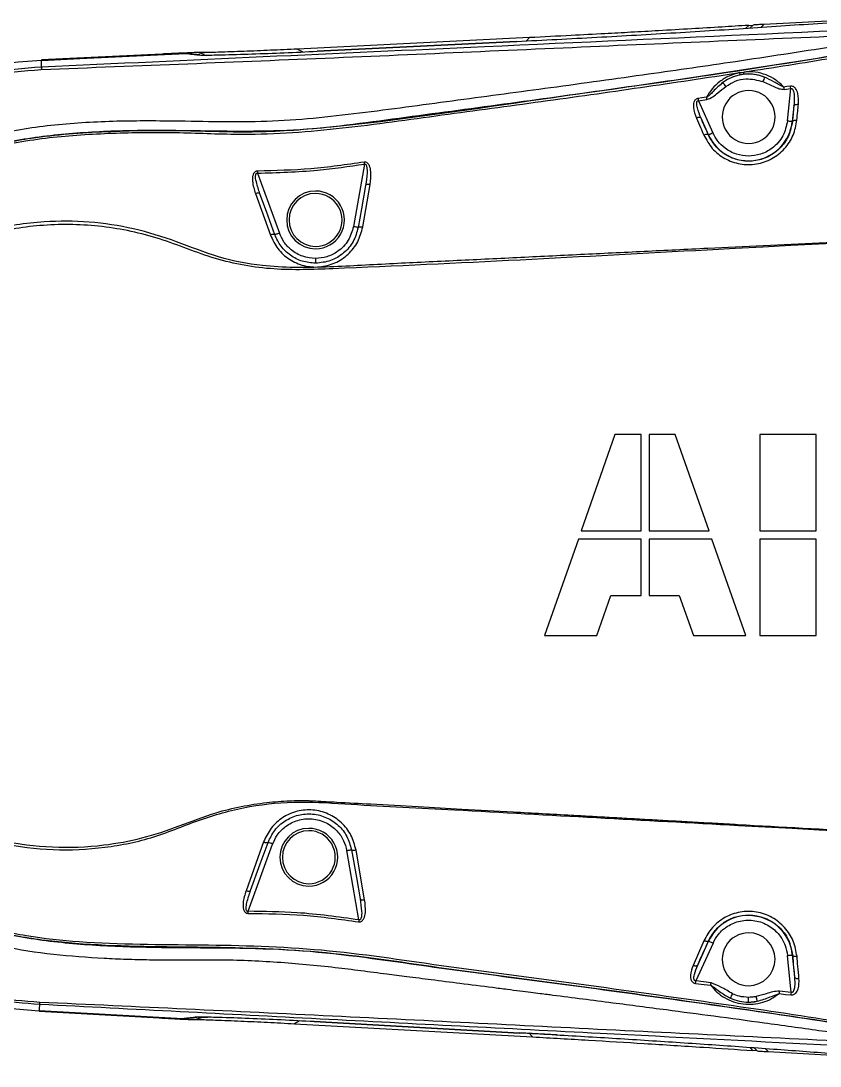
# Model space of a CAD drawing. Header units: millimetres. Extents: x 126 to 938, y 244 to 707.
# Drawn here: x 823.1 to 827.25, y 334.44 to 339.86 of the extents above; entities that cross this region are included whole.
import ezdxf

# ---------------------------------------------------------------- set-up
doc = ezdxf.new("R2010")
doc.units = ezdxf.units.MM

msp = doc.modelspace()

# ---------------------------------------------------------------- linework, layer by layer
at = {"color": 7, "linetype": 'Continuous', "lineweight": 25}
for p, q in [((826.8812, 339.8408), (826.8672, 339.8257)), ((826.8812, 339.8408), (826.9038, 339.8424)), ((826.9038, 339.8424), (826.8896, 339.8271)), ((826.9599, 339.8458), (826.946, 339.8309)), ((827.3255, 339.8638), (826.9599, 339.8458)), ((825.7431, 339.777), (824.5369, 339.7175)), ((824.6394, 339.7063), (825.6758, 339.7574)), ((825.6758, 339.7574), (824.6394, 339.7063)), ((825.6758, 339.7574), (825.6758, 339.7574)), ((825.7273, 339.7601), (825.7431, 339.777)), ((823.8342, 339.6917), (823.2076, 339.6608)), ((823.4058, 339.6678), (823.9571, 339.695)), ((823.843, 339.6893), (823.8342, 339.6917)), ((824.0544, 339.6889), (824.0182, 339.6991)), ((824.5369, 339.7175), (824.5645, 339.7029)), ((824.6394, 339.7063), (824.6394, 339.7063)), ((824.6394, 339.7063), (824.6394, 339.7063)), ((823.2076, 339.6238), (823.2076, 339.658)), ((823.2091, 339.6581), (823.4058, 339.6678)), ((826.8342, 339.595), (826.8552, 339.5982)), ((826.8808, 339.5883), (826.8562, 339.5869)), ((827.0659, 339.5084), (827.0999, 339.5129)), ((827.0828, 339.3446), (827.0999, 339.5129)), ((826.6203, 339.4493), (826.6645, 339.4551)), ((826.6203, 339.4493), (826.6955, 339.2819)), ((827.1158, 339.4227), (827.1076, 339.342)), ((826.6727, 339.2717), (826.6335, 339.3591)), ((827.1076, 339.342), (827.1082, 339.342)), ((826.6721, 339.2714), (826.6727, 339.2717)), ((824.3295, 339.073), (824.4428, 338.7617)), ((824.8849, 339.1198), (824.8277, 338.7954)), ((824.3187, 338.9666), (824.396, 338.7517)), ((824.8761, 338.7937), (824.9143, 339.0142)), ((824.6308, 338.6301), (824.6308, 338.6051)), ((826.1864, 337.7161), (826.0108, 337.2145)), ((826.3222, 337.7161), (826.1864, 337.7161)), ((826.3222, 337.2145), (826.3222, 337.7161)), ((826.4999, 337.7161), (826.364, 337.7161)), ((826.364, 337.7161), (826.364, 337.2145)), ((826.6754, 337.2145), (826.4999, 337.7161)), ((826.9388, 337.7161), (826.9388, 337.2145)), ((827.2314, 337.7161), (826.9388, 337.7161)), ((827.2314, 337.2145), (827.2314, 337.7161)), ((825.9962, 337.1727), (825.8206, 336.6711)), ((826.3222, 337.1727), (825.9962, 337.1727)), ((826.0108, 337.2145), (826.3222, 337.2145)), ((826.3222, 336.8801), (826.3222, 337.1727)), ((826.364, 337.2145), (826.6754, 337.2145)), ((826.364, 337.1727), (826.364, 336.8801)), ((826.6901, 337.1727), (826.364, 337.1727)), ((826.8656, 336.6711), (826.6901, 337.1727)), ((826.9388, 337.2145), (827.2314, 337.2145)), ((826.9388, 337.1727), (826.9388, 336.6711)), ((827.2314, 337.1727), (826.9388, 337.1727)), ((827.2314, 336.6711), (827.2314, 337.1727)), ((826.0923, 336.6711), (826.1655, 336.8801)), ((826.1655, 336.8801), (826.3222, 336.8801)), ((826.364, 336.8801), (826.5208, 336.8801)), ((826.5208, 336.8801), (826.5939, 336.6711)), ((825.8206, 336.6711), (826.0923, 336.6711)), ((826.5939, 336.6711), (826.8656, 336.6711)), ((826.9388, 336.6711), (827.2314, 336.6711)), ((824.361, 335.5997), (824.27, 335.346)), ((824.2807, 335.2392), (824.4078, 335.5885)), ((824.8562, 335.1947), (824.7927, 335.5548)), ((824.8857, 335.2992), (824.8411, 335.5576)), ((826.8808, 335.2182), (826.8808, 335.2202)), ((826.6482, 335.086), (826.592, 334.958)), ((826.6959, 335.074), (826.6068, 334.8777)), ((826.6162, 334.9589), (826.6731, 335.0843)), ((826.6731, 335.0843), (826.6722, 335.0848)), ((827.1017, 334.8176), (827.0828, 335.0099)), ((827.1086, 335.0124), (827.1077, 335.0123)), ((827.1077, 335.0123), (827.1189, 334.8983)), ((826.6857, 334.8681), (826.6068, 334.8777)), ((826.8808, 334.7673), (826.8808, 334.7923)), ((827.1017, 334.8176), (827.0407, 334.825)), ((826.8808, 334.7672), (826.9244, 334.7716)), ((826.8808, 334.7673), (826.8808, 334.7672)), ((823.1952, 334.7201), (823.8189, 334.6855)), ((823.9418, 334.6815), (823.1955, 334.7229)), ((824.0029, 334.677), (824.0387, 334.6868)), ((824.5476, 334.6699), (824.5215, 334.6554)), ((824.5215, 334.6554), (825.7584, 334.5868)), ((825.6904, 334.6069), (824.6241, 334.666)), ((824.6241, 334.666), (825.6904, 334.6069)), ((824.6241, 334.666), (824.6241, 334.666)), ((825.6904, 334.6069), (825.6904, 334.6069)), ((825.6904, 334.6069), (825.6904, 334.6069)), ((825.6905, 334.6101), (825.8861, 334.5987)), ((825.7584, 334.5868), (825.7393, 334.6072)), ((826.8893, 334.5308), (826.9033, 334.5157)), ((826.9261, 334.514), (826.9033, 334.5157)), ((826.9119, 334.5292), (826.9261, 334.514)), ((826.9685, 334.5252), (826.9825, 334.5102)), ((826.9825, 334.5102), (827.6328, 334.4741))]:
    msp.add_line(p, q, dxfattribs=at)
at = {"color": 7, "linetype": 'Continuous', "lineweight": 25, "flags": 128}
for points in [[(825.6758, 339.7574), (825.6758, 339.7574), (825.6758, 339.7574), (825.6758, 339.7574), (825.6758, 339.7574), (825.6758, 339.7574), (825.6758, 339.7574)], [(827.0983, 339.5248), (827.0793, 339.5223), (827.0643, 339.5203)], [(826.6629, 339.4669), (826.6382, 339.4637), (826.6188, 339.4611)], [(827.1158, 339.4227), (827.1165, 339.4245), (827.118, 339.4261), (827.1202, 339.4276), (827.1231, 339.4288), (827.1266, 339.4297), (827.1305, 339.4304), (827.1348, 339.4306), (827.1393, 339.4306)], [(826.6335, 339.3591), (826.6323, 339.3605), (826.6304, 339.3616), (826.6279, 339.3623), (826.6249, 339.3625), (826.6214, 339.3623), (826.6175, 339.3617), (826.6134, 339.3606), (826.6093, 339.3592)], [(827.0828, 339.3446), (827.0876, 339.3441), (827.0922, 339.3436), (827.0965, 339.3432), (827.1002, 339.3428), (827.1033, 339.3425), (827.1056, 339.3422), (827.1071, 339.3421), (827.1076, 339.342)], [(827.1082, 339.342), (827.1089, 339.3436), (827.1104, 339.3451), (827.1126, 339.3464), (827.1155, 339.3474), (827.119, 339.3482), (827.123, 339.3487), (827.1273, 339.3489), (827.1318, 339.3488)], [(826.6721, 339.2714), (826.671, 339.2727), (826.6692, 339.2736), (826.6667, 339.274), (826.6637, 339.2741), (826.6602, 339.2738), (826.6564, 339.273), (826.6523, 339.2718), (826.6481, 339.2703)], [(826.6955, 339.2819), (826.6911, 339.2799), (826.6869, 339.278), (826.683, 339.2763), (826.6796, 339.2747), (826.6767, 339.2734), (826.6746, 339.2725), (826.6733, 339.2719), (826.6727, 339.2717)], [(824.3419, 338.9659), (824.341, 338.9672), (824.3394, 338.9682), (824.3371, 338.9689), (824.3342, 338.9691), (824.3308, 338.969), (824.327, 338.9686), (824.3229, 338.9678), (824.3187, 338.9666)], [(824.4193, 338.7532), (824.3757, 338.8731), (824.3419, 338.9659)], [(824.8909, 339.0094), (824.8694, 338.888), (824.8523, 338.791)], [(824.9143, 339.0142), (824.9099, 339.0146), (824.9056, 339.0148), (824.9016, 339.0146), (824.8982, 339.0141), (824.8953, 339.0133), (824.893, 339.0122), (824.8915, 339.0109), (824.8909, 339.0094)], [(824.4193, 338.7532), (824.4185, 338.7541), (824.417, 338.7548), (824.4147, 338.7551), (824.4118, 338.7551), (824.4083, 338.7547), (824.4044, 338.754), (824.4003, 338.753), (824.396, 338.7517)], [(824.4428, 338.7617), (824.4382, 338.76), (824.4338, 338.7584), (824.4298, 338.757), (824.4262, 338.7557), (824.4233, 338.7546), (824.4211, 338.7538), (824.4198, 338.7533), (824.4193, 338.7532)], [(824.8523, 338.791), (824.8519, 338.7911), (824.8505, 338.7914), (824.8482, 338.7918), (824.8451, 338.7923), (824.8414, 338.793), (824.8371, 338.7937), (824.8325, 338.7945), (824.8277, 338.7954)], [(824.8523, 338.791), (824.853, 338.7922), (824.8545, 338.7932), (824.8567, 338.7939), (824.8596, 338.7944), (824.8632, 338.7946), (824.8672, 338.7946), (824.8716, 338.7942), (824.8761, 338.7937)], [(824.2931, 335.3465), (824.3437, 335.4853), (824.3843, 335.5971)], [(824.7927, 335.5548), (824.7975, 335.5557), (824.8021, 335.5565), (824.8064, 335.5573), (824.8101, 335.5579), (824.8132, 335.5584), (824.8155, 335.5588), (824.8169, 335.5591), (824.8173, 335.5592)], [(824.8173, 335.5592), (824.8428, 335.415), (824.8624, 335.3038)], [(824.27, 335.346), (824.2742, 335.3449), (824.2783, 335.344), (824.2821, 335.3435), (824.2855, 335.3434), (824.2883, 335.3437), (824.2906, 335.3443), (824.2922, 335.3452), (824.2931, 335.3465)], [(824.8624, 335.3038), (824.8631, 335.3023), (824.8645, 335.3011), (824.8667, 335.3), (824.8696, 335.2993), (824.8731, 335.2988), (824.877, 335.2986), (824.8813, 335.2988), (824.8857, 335.2992)], [(824.8562, 335.1947), (824.856, 335.1933), (824.8559, 335.192), (824.8557, 335.1906), (824.8555, 335.1893), (824.8553, 335.1879), (824.8551, 335.1866), (824.855, 335.1854), (824.8548, 335.1841)], [(826.6722, 335.0848), (826.6711, 335.0835), (826.6693, 335.0827), (826.6668, 335.0822), (826.6638, 335.0822), (826.6603, 335.0825), (826.6565, 335.0833), (826.6524, 335.0845), (826.6482, 335.086)], [(826.6959, 335.074), (826.6915, 335.076), (826.6872, 335.0779), (826.6833, 335.0797), (826.6799, 335.0813), (826.6771, 335.0825), (826.6749, 335.0835), (826.6736, 335.0841), (826.6731, 335.0843)], [(827.0828, 335.0099), (827.0876, 335.0104), (827.0923, 335.0108), (827.0965, 335.0112), (827.1003, 335.0116), (827.1034, 335.0119), (827.1057, 335.0121), (827.1072, 335.0123), (827.1077, 335.0123)], [(827.1086, 335.0124), (827.1093, 335.0108), (827.1108, 335.0093), (827.113, 335.0079), (827.1159, 335.0068), (827.1194, 335.006), (827.1234, 335.0055), (827.1278, 335.0053), (827.1323, 335.0054)], [(826.6162, 334.9589), (826.6149, 334.9573), (826.613, 334.9561), (826.6105, 334.9553), (826.6075, 334.955), (826.604, 334.9551), (826.6002, 334.9557), (826.5961, 334.9566), (826.592, 334.958)], [(827.1189, 334.8983), (827.1196, 334.8963), (827.121, 334.8945), (827.1233, 334.8929), (827.1262, 334.8915), (827.1297, 334.8905), (827.1336, 334.8897), (827.1379, 334.8894), (827.1424, 334.8894)], [(826.6052, 334.865), (826.6494, 334.8596), (826.6842, 334.8553)], [(826.9195, 334.7961), (826.9205, 334.7914), (826.9214, 334.7869), (826.9222, 334.7826), (826.923, 334.7789), (826.9236, 334.7759), (826.924, 334.7736), (826.9243, 334.7722), (826.9244, 334.7716)], [(827.0391, 334.8121), (827.0733, 334.8079), (827.1001, 334.8046)], [(824.0204, 334.6893), (824.055, 334.69), (824.0636, 334.6899), (824.0686, 334.6898), (824.0692, 334.6898), (824.0695, 334.6898), (824.0696, 334.6898), (824.0696, 334.6898), (824.0696, 334.6898), (824.0696, 334.6898), (824.0696, 334.6898), (824.0696, 334.6898), (824.0695, 334.6898), (824.0695, 334.6898), (824.0695, 334.6898), (824.0695, 334.6898), (824.0694, 334.6897), (824.0692, 334.6897), (824.0675, 334.6897), (824.0644, 334.6897), (824.0379, 334.6896), (824.0193, 334.6893), (824.013, 334.6887)], [(824.6241, 334.666), (824.6241, 334.666), (824.6241, 334.666), (824.6241, 334.666), (824.6241, 334.666), (824.6241, 334.666), (824.6241, 334.666), (824.6241, 334.666)]]:
    msp.add_lwpolyline(points, dxfattribs=at)
at = {"color": 7, "linetype": 'Continuous', "lineweight": 25}
for centre, radius, start, end in [((824.0234, 339.6402), 0.0472, 82.9653, 93.4475), ((823.3308, 337.1901), 2.471, 92.8562, 266.8609), ((826.8808, 339.3651), 0.2228, 68.0168, 126.8119), ((826.8841, 339.6032), 0.0505, 189.3818, 202.3571), ((826.677, 339.5767), 0.1796, 3.2577, 6.8762), ((835.6746, 336.0416), 9.3986, 157.93846, 158.09085), ((808.1579, 325.6143), 23.229, 36.78306, 36.84471), ((816.546, 338.1122), 10.6122, 7.56037, 7.62516), ((816.5941, 338.1196), 10.5978, 7.55467, 7.61959), ((831.5954, 340.1122), 5.0191, 187.4537, 187.5894), ((800.1722, 335.9529), 26.7228, 7.53067, 7.55617), ((826.881, 339.3651), 0.1375, 89.9994, 270.0006), ((826.881, 339.3651), 0.1375, 269.9994, 90.0006), ((826.8808, 339.3651), 0.228, 204.1911, 354.1922), ((826.9347, 339.3918), 2.0677, 187.2695, 187.5588), ((824.3914, 339.078), 0.062, 174.8895, 184.6579), ((824.6308, 338.8301), 0.15, 90.0013, 269.9987), ((824.6308, 338.8301), 0.1375, 90.0016, 269.9984), ((824.6308, 338.8301), 0.15, 269.9989, 90.0011), ((824.6308, 338.8301), 0.1375, 269.9991, 90.0009), ((824.5958, 335.5201), 0.15, 90.001, 269.999), ((824.5958, 335.5201), 0.1375, 90.0019, 269.9981), ((824.5958, 335.5201), 0.15, 269.9987, 90.0013), ((824.5958, 335.5201), 0.1375, 269.9994, 90.0006), ((824.3758, 335.6258), 0.0299, 240.3239, 286.5544), ((803.4887, 278.1539), 61.1257, 69.987086, 70.010518), ((824.831, 335.5856), 0.0297, 242.6702, 289.9463), ((821.9112, 335.1996), 2.3698, 0.6962, 0.9561), ((826.8808, 334.9901), 0.228, 89.9993, 155.592), ((826.8808, 334.9901), 0.228, 5.592, 90.0002), ((826.8808, 334.9901), 0.1375, 89.9991, 270.0009), ((826.8808, 334.9901), 0.1375, 270.0016, 89.9984), ((755.782, 343.4971), 71.3473, 353.050872, 353.061205), ((801.722, 337.896), 25.1466, 353.05496, 353.08434), ((808.4841, 343.3113), 20.19, 335.02956, 335.10049), ((826.8808, 334.9901), 0.2228, 245.0633, 270.0017), ((847.3995, 332.3453), 20.5093, 173.0556, 173.09191), ((848.3807, 332.2293), 21.4359, 173.06506, 173.09985), ((675.8382, 350.2237), 148.1703, 353.994999, 354.008298), ((826.8808, 334.99), 0.2227, 269.9953, 281.3067), ((824.0084, 334.7356), 0.0469, 266.1813, 276.7126)]:
    msp.add_arc(centre, radius, start, end, dxfattribs=at)
for points, knots in [([(828.4389, 339.8621), (827.4624, 339.8178), (826.1023, 339.7561), (824.3586, 339.6766), (823.5913, 339.6414), (823.2076, 339.6238)], [0, 0, 0, 0, 0.559983, 0.7799777, 1, 1, 1, 1]), ([(825.6758, 339.7574), (825.8149, 339.7644), (826.0905, 339.7785), (826.4996, 339.8022), (826.8981, 339.8272), (827.16, 339.8454), (827.2884, 339.8543)], [0, 0, 0, 0, 0.258614, 0.512383, 0.761093, 1, 1, 1, 1]), ([(826.8812, 339.8408), (826.8346, 339.8379), (826.736, 339.8317), (826.58, 339.8223), (826.4227, 339.8132), (826.2724, 339.8047), (826.121, 339.7963), (825.9456, 339.7872), (825.8151, 339.7806), (825.7431, 339.777)], [0, 0, 0, 0, 0.122989, 0.259992, 0.411124, 0.537832, 0.656136, 0.810175, 1, 1, 1, 1]), ([(826.9599, 339.8458), (826.95, 339.8453), (826.9313, 339.8444), (826.9127, 339.843), (826.9038, 339.8424)], [0, 0, 0, 0, 0.5271126, 1, 1, 1, 1]), ([(827.7708, 339.8041), (827.6194, 339.7788), (827.3004, 339.7254), (826.8303, 339.654), (826.3419, 339.5836), (825.8614, 339.517), (825.3708, 339.4521), (824.8908, 339.3864), (824.4084, 339.3317), (823.9766, 339.3434), (823.599, 339.3456), (823.2765, 339.3275), (822.985, 339.2835), (822.7294, 339.2054), (822.5083, 339.1097), (822.2986, 338.9895), (822.104, 338.8463), (821.9265, 338.6822), (821.7687, 338.4996), (821.6323, 338.3008), (821.5191, 338.088), (821.43, 337.8637), (821.3666, 337.6307), (821.3295, 337.3919), (821.3194, 337.1507), (821.3358, 336.9101), (821.3788, 336.6729), (821.4475, 336.4416), (821.5417, 336.2191), (821.6595, 336.0081), (821.7999, 335.8117), (821.9605, 335.6321), (822.14, 335.4715), (822.3365, 335.3314), (822.5483, 335.2141), (822.7714, 335.1212), (823.0122, 335.0514), (823.2673, 335.014), (823.4632, 334.9991), (823.5895, 334.993), (823.6476, 334.9907), (823.7072, 334.989), (823.7683, 334.9877), (823.8308, 334.9869), (823.8948, 334.9867), (823.9399, 334.9868), (824.0176, 334.9874), (824.1239, 334.9886), (824.2793, 334.9845), (824.4309, 334.9764), (824.5825, 334.9643), (824.7275, 334.9494), (824.8668, 334.9315), (824.9907, 334.9156), (825.1125, 334.9), (825.2393, 334.8839), (825.3879, 334.865), (825.5194, 334.8483), (825.6234, 334.8351), (825.6898, 334.8266), (825.7467, 334.8194), (825.7941, 334.8133), (825.832, 334.8085), (825.9578, 334.7925), (826.164, 334.7661), (826.4429, 334.7298), (826.7052, 334.6952), (826.9696, 334.6595), (827.2402, 334.6218), (827.506, 334.5835), (827.6766, 334.5577), (827.7587, 334.5452)], [0, 0, 0, 0, 0.029869, 0.06295, 0.09255, 0.125894, 0.157367, 0.188841, 0.220243, 0.251658, 0.272777, 0.293748, 0.314461, 0.329981, 0.345629, 0.361265, 0.376906, 0.392557, 0.408209, 0.423785, 0.439382, 0.455018, 0.470656, 0.486289, 0.501957, 0.51754, 0.53313, 0.548764, 0.564411, 0.580064, 0.595707, 0.611287, 0.626864, 0.642495, 0.65815, 0.673889, 0.689427, 0.706811, 0.723967, 0.727648, 0.731422, 0.73529, 0.739252, 0.743308, 0.747458, 0.751703, 0.752096, 0.762568, 0.7724, 0.782337, 0.792125, 0.801994, 0.810704, 0.819454, 0.826304, 0.8346, 0.844341, 0.855442, 0.860404, 0.864745, 0.868467, 0.871567, 0.874048, 0.875909, 0.896248, 0.914495, 0.930652, 0.947747, 0.966412, 0.98383, 1, 1, 1, 1]), ([(823.2061, 339.6115), (823.7134, 339.6314), (824.7279, 339.6712), (826.2493, 339.7398), (827.2636, 339.7826), (827.7708, 339.8041)], [0, 0, 0, 0, 0.333361, 0.666671, 1, 1, 1, 1]), ([(827.7705, 334.5882), (827.5573, 334.6221), (827.1309, 334.6897), (826.4898, 334.7807), (825.8484, 334.8693), (825.2061, 334.9508), (824.5629, 335.05), (824.021, 335.047), (823.5899, 335.0537), (823.2713, 335.076), (822.9582, 335.1261), (822.6592, 335.2266), (822.3791, 335.3691), (822.1055, 335.5637), (821.8525, 335.8155), (821.6349, 336.1249), (821.4763, 336.4679), (821.3803, 336.8339), (821.3513, 337.2104), (821.3902, 337.5868), (821.4957, 337.9493), (821.6649, 338.2877), (821.891, 338.5901), (822.1528, 338.8335), (822.432, 339.0188), (822.7175, 339.1517), (823.0191, 339.2413), (823.332, 339.2809), (823.6472, 339.2977), (824.0425, 339.2951), (824.5174, 339.2833), (825.0644, 339.3599), (825.6092, 339.4316), (826.1531, 339.5072), (826.6965, 339.5861), (827.2395, 339.6694), (827.6006, 339.7312), (827.7811, 339.7621)], [0, 0, 0, 0, 0.042375, 0.084737, 0.127086, 0.169425, 0.211887, 0.254538, 0.275563, 0.296512, 0.317184, 0.337604, 0.358158, 0.378642, 0.40326, 0.427843, 0.452494, 0.477036, 0.501708, 0.52622, 0.550901, 0.575404, 0.600085, 0.624603, 0.645193, 0.665611, 0.68619, 0.70667, 0.72735, 0.748108, 0.784272, 0.820359, 0.856269, 0.892185, 0.92811, 0.964051, 1, 1, 1, 1]), ([(821.7828, 338.4378), (821.8409, 338.5096), (821.9569, 338.653), (822.1648, 338.8361), (822.3927, 338.9925), (822.6375, 339.1159), (822.8922, 339.206), (823.1943, 339.2682), (823.5429, 339.2931), (823.9341, 339.298), (824.3241, 339.2806), (824.9271, 339.3279), (825.7363, 339.4513), (826.7613, 339.5897), (827.4413, 339.7042), (827.7812, 339.7614)], [0, 0, 0, 0, 0.04389, 0.087726, 0.131378, 0.175257, 0.217887, 0.259665, 0.321744, 0.383991, 0.446007, 0.507425, 0.671599, 0.835844, 1, 1, 1, 1]), ([(826.8552, 339.5982), (827.0102, 339.6224), (827.3202, 339.6706), (827.6292, 339.7247), (827.7837, 339.7517)], [0, 0, 0, 0, 0.500042, 1, 1, 1, 1]), ([(824.0182, 339.6991), (824.0161, 339.6991), (824.0103, 339.6992), (823.9813, 339.6983), (823.9382, 339.6966), (823.8931, 339.6945), (823.8608, 339.693), (823.8446, 339.6922), (823.8342, 339.6917)], [0, 0, 0, 0, 0.033843, 0.094652, 0.473084, 0.73565, 0.830551, 1, 1, 1, 1]), ([(823.963, 339.6949), (823.9624, 339.695), (823.9614, 339.6951), (823.9602, 339.6951), (823.9592, 339.695), (823.9582, 339.695), (823.9575, 339.695), (823.9571, 339.695)], [0, 0, 0, 0, 0.321907, 0.468376, 0.631032, 0.807893, 1, 1, 1, 1]), ([(823.9571, 339.695), (823.9689, 339.6936), (823.9901, 339.6913), (824.0112, 339.6885), (824.0205, 339.6873)], [0, 0, 0, 0, 0.559228, 1, 1, 1, 1]), ([(824.0291, 339.687), (824.0184, 339.6884), (823.9964, 339.6913), (823.9743, 339.6937), (823.963, 339.6949)], [0, 0, 0, 0, 0.487902, 1, 1, 1, 1]), ([(824.5369, 339.7175), (824.4899, 339.7153), (824.3971, 339.7109), (824.26, 339.7054), (824.1496, 339.7015), (824.0753, 339.6996), (824.0395, 339.6988), (824.024, 339.699), (824.0182, 339.6991)], [0, 0, 0, 0, 0.271635, 0.537032, 0.793333, 0.910199, 0.966649, 1, 1, 1, 1]), ([(824.0205, 339.6873), (824.0299, 339.6869), (824.0537, 339.6859), (824.0937, 339.6868), (824.1776, 339.6882), (824.3029, 339.6922), (824.4692, 339.6983), (824.5822, 339.7036), (824.6394, 339.7063)], [0, 0, 0, 0, 0.045461, 0.115145, 0.193706, 0.4521, 0.72252, 1, 1, 1, 1]), ([(823.2076, 339.6238), (823.1146, 339.6163), (822.9292, 339.6014), (822.6566, 339.5389), (822.3924, 339.4481), (822.1402, 339.3263), (821.9022, 339.1783), (821.7599, 339.058), (821.689, 338.9981)], [0, 0, 0, 0, 0.166956, 0.332936, 0.499554, 0.66659, 0.833787, 1, 1, 1, 1]), ([(823.2076, 339.6238), (823.2073, 339.6225), (823.2061, 339.6186), (823.2061, 339.6144), (823.2061, 339.6115)], [0, 0, 0, 0, 0.3040186, 1, 1, 1, 1]), ([(823.2076, 339.658), (823.2079, 339.658), (823.2084, 339.658), (823.2089, 339.6581), (823.2091, 339.6581)], [0, 0, 0, 0, 0.558321, 1, 1, 1, 1]), ([(821.6961, 338.988), (821.7666, 339.0477), (821.908, 339.1673), (822.1446, 339.3148), (822.3953, 339.4362), (822.6581, 339.5268), (822.9292, 339.5891), (823.1136, 339.604), (823.2061, 339.6115)], [0, 0, 0, 0, 0.1661862, 0.3333928, 0.5004457, 0.6670774, 0.8331131, 1, 1, 1, 1]), ([(821.8156, 338.4649), (821.8911, 338.5527), (822.0415, 338.7278), (822.3185, 338.9383), (822.6201, 339.1018), (822.94, 339.2126), (823.2675, 339.2652), (823.5953, 339.2841), (823.9234, 339.2868), (824.3156, 339.2669), (824.7719, 339.3022), (825.2872, 339.3762), (825.8035, 339.4447), (826.3192, 339.5176), (826.6625, 339.5692), (826.8342, 339.595)], [0, 0, 0, 0, 0.0655281, 0.1306262, 0.1960224, 0.2595091, 0.3216141, 0.3835225, 0.4456582, 0.5076925, 0.6060846, 0.7045647, 0.803042, 0.9015182, 1, 1, 1, 1]), ([(826.8342, 339.595), (826.8156, 339.59), (826.7788, 339.5802), (826.7306, 339.5503), (826.6904, 339.5128), (826.672, 339.4821), (826.6629, 339.4669)], [0, 0, 0, 0, 0.261003, 0.51506, 0.761508, 1, 1, 1, 1]), ([(826.8373, 339.584), (826.821, 339.5797), (826.7887, 339.5713), (826.7609, 339.5527), (826.7472, 339.5435)], [0, 0, 0, 0, 0.505831, 1, 1, 1, 1]), ([(826.7622, 339.5235), (826.7781, 339.5334), (826.8103, 339.5535), (826.8781, 339.5684), (826.9259, 339.556), (826.9548, 339.5485)], [0, 0, 0, 0, 0.276673, 0.562547, 1, 1, 1, 1]), ([(826.8562, 339.5869), (826.8527, 339.5865), (826.8464, 339.5857), (826.8401, 339.5845), (826.8373, 339.584)], [0, 0, 0, 0, 0.559583, 1, 1, 1, 1]), ([(827.0643, 339.5203), (827.0509, 339.5331), (827.0238, 339.559), (826.9724, 339.5851), (826.9152, 339.6006), (826.8754, 339.599), (826.8552, 339.5982)], [0, 0, 0, 0, 0.239265, 0.4853084, 0.7395018, 1, 1, 1, 1]), ([(826.9642, 339.5717), (826.9503, 339.5766), (826.9233, 339.5861), (826.8947, 339.5876), (826.8808, 339.5883)], [0, 0, 0, 0, 0.511884, 1, 1, 1, 1]), ([(827.0643, 339.5203), (827.0549, 339.5244), (827.0368, 339.5323), (827.0052, 339.5528), (826.9804, 339.5642), (826.9642, 339.5717)], [0, 0, 0, 0, 0.274558, 0.523903, 1, 1, 1, 1]), ([(826.7472, 339.5435), (826.7299, 339.5288), (826.7055, 339.5082), (826.6804, 339.4794), (826.6679, 339.4705), (826.6629, 339.4669)], [0, 0, 0, 0, 0.598853, 0.838962, 1, 1, 1, 1]), ([(826.6645, 339.4551), (826.675, 339.4593), (826.6959, 339.4677), (826.7259, 339.4947), (826.7485, 339.5126), (826.7622, 339.5235)], [0, 0, 0, 0, 0.2792938, 0.5595281, 1, 1, 1, 1]), ([(826.9548, 339.5485), (826.975, 339.5395), (827.0031, 339.5268), (827.0396, 339.5103), (827.0572, 339.509), (827.0659, 339.5084)], [0, 0, 0, 0, 0.560227, 0.780394, 1, 1, 1, 1]), ([(827.1393, 339.4306), (827.14, 339.4496), (827.1411, 339.4782), (827.1287, 339.5103), (827.1158, 339.522), (827.1061, 339.5252), (827.1009, 339.525), (827.0983, 339.5248)], [0, 0, 0, 0, 0.493279, 0.738683, 0.865878, 0.932205, 1, 1, 1, 1]), ([(827.0999, 339.5129), (827.1005, 339.5131), (827.1017, 339.5135), (827.1036, 339.5134), (827.1053, 339.5128), (827.1077, 339.5113), (827.1104, 339.5079), (827.1153, 339.4969), (827.119, 339.4678), (827.1171, 339.4411), (827.1158, 339.4227)], [0, 0, 0, 0, 0.019216, 0.037412, 0.055801, 0.075579, 0.122837, 0.184406, 0.437983, 1, 1, 1, 1]), ([(826.6188, 339.4611), (826.6162, 339.4605), (826.6111, 339.4594), (826.6046, 339.455), (826.5999, 339.4491), (826.5937, 339.436), (826.5924, 339.4039), (826.6025, 339.3771), (826.6093, 339.3592)], [0, 0, 0, 0, 0.067999, 0.134332, 0.199018, 0.262291, 0.506868, 1, 1, 1, 1]), ([(826.6335, 339.3591), (826.6264, 339.3762), (826.6161, 339.4011), (826.6103, 339.43), (826.6115, 339.4419), (826.613, 339.4459), (826.6149, 339.448), (826.6165, 339.4489), (826.6184, 339.4494), (826.6197, 339.4493), (826.6203, 339.4493)], [0, 0, 0, 0, 0.563198, 0.816707, 0.87762, 0.923717, 0.942996, 0.961246, 0.979837, 1, 1, 1, 1]), ([(827.1158, 339.4227), (827.1144, 339.4077), (827.1119, 339.3808), (827.1094, 339.3539), (827.1082, 339.342)], [0, 0, 0, 0, 0.557583, 1, 1, 1, 1]), ([(827.1318, 339.3488), (827.1332, 339.3641), (827.1357, 339.3914), (827.1382, 339.4186), (827.1393, 339.4306)], [0, 0, 0, 0, 0.562262, 1, 1, 1, 1]), ([(826.6093, 339.3592), (826.6165, 339.3427), (826.6294, 339.3131), (826.6424, 339.2834), (826.6481, 339.2703)], [0, 0, 0, 0, 0.557595, 1, 1, 1, 1]), ([(826.6721, 339.2714), (826.6649, 339.2878), (826.652, 339.317), (826.6391, 339.3463), (826.6335, 339.3591)], [0, 0, 0, 0, 0.562578, 1, 1, 1, 1]), ([(826.6481, 339.2703), (826.6613, 339.2464), (826.688, 339.198), (826.7553, 339.1457), (826.8356, 339.1165), (826.922, 339.116), (827.0036, 339.1442), (827.0701, 339.1974), (827.1169, 339.268), (827.1269, 339.3221), (827.1318, 339.3488)], [0, 0, 0, 0, 0.122195, 0.246915, 0.373547, 0.501069, 0.628412, 0.754567, 0.878587, 1, 1, 1, 1]), ([(827.0828, 339.3446), (827.0769, 339.318), (827.0647, 339.2629), (827.0101, 339.2028), (826.9453, 339.1679), (826.9018, 339.164), (826.8808, 339.1621)], [0, 0, 0, 0, 0.271502, 0.562113, 0.788507, 1, 1, 1, 1]), ([(827.1082, 339.342), (827.1036, 339.3175), (827.0943, 339.2692), (827.0517, 339.2063), (826.9922, 339.1592), (826.9188, 339.1341), (826.841, 339.1343), (826.7693, 339.16), (826.7086, 339.2063), (826.6844, 339.2495), (826.6721, 339.2714)], [0, 0, 0, 0, 0.124056, 0.244476, 0.371515, 0.498815, 0.626643, 0.753866, 0.875155, 1, 1, 1, 1]), ([(826.8808, 339.1621), (826.8594, 339.164), (826.8157, 339.168), (826.761, 339.1979), (826.7197, 339.2371), (826.7035, 339.2672), (826.6955, 339.2819)], [0, 0, 0, 0, 0.274867, 0.561254, 0.785151, 1, 1, 1, 1]), ([(824.8836, 339.1301), (824.7915, 339.1169), (824.6077, 339.0906), (824.4222, 339.0859), (824.3296, 339.0835)], [0, 0, 0, 0, 0.501144, 1, 1, 1, 1]), ([(824.9143, 339.0142), (824.9171, 339.0361), (824.9214, 339.069), (824.9141, 339.1078), (824.903, 339.1245), (824.8926, 339.1303), (824.8866, 339.1302), (824.8836, 339.1301)], [0, 0, 0, 0, 0.495479, 0.742699, 0.868039, 0.933163, 1, 1, 1, 1]), ([(824.3296, 339.0835), (824.3281, 339.0834), (824.3252, 339.0833), (824.3209, 339.0821), (824.3171, 339.08), (824.3128, 339.0764), (824.3087, 339.0707), (824.3028, 339.0554), (824.3022, 339.0189), (824.3121, 338.9876), (824.3187, 338.9666)], [0, 0, 0, 0, 0.033441, 0.066638, 0.099339, 0.131438, 0.194018, 0.256419, 0.501778, 1, 1, 1, 1]), ([(824.3419, 338.9659), (824.3352, 338.9862), (824.3248, 339.0181), (824.3174, 339.0543), (824.3211, 339.0689), (824.323, 339.0716), (824.3249, 339.073), (824.3272, 339.0735), (824.3287, 339.0731), (824.3295, 339.073)], [0, 0, 0, 0, 0.557456, 0.874891, 0.919884, 0.941393, 0.96012, 0.978785, 1, 1, 1, 1]), ([(824.3295, 339.073), (824.4336, 339.0761), (824.6196, 339.0817), (824.8038, 339.1082), (824.8849, 339.1198)], [0, 0, 0, 0, 0.559481, 1, 1, 1, 1]), ([(824.8849, 339.1198), (824.8857, 339.12), (824.8868, 339.1204), (824.8883, 339.1203), (824.8898, 339.1199), (824.8915, 339.1188), (824.8938, 339.1161), (824.8958, 339.1112), (824.8989, 339.0971), (824.899, 339.0624), (824.8941, 339.0309), (824.8909, 339.0094)], [0, 0, 0, 0, 0.020164, 0.029414, 0.038595, 0.058027, 0.08084, 0.127448, 0.18964, 0.44853, 1, 1, 1, 1]), ([(831.2984, 338.908), (829.7551, 338.8325), (828.1015, 338.7516), (826.3377, 338.6658), (826.007, 338.6497), (825.6763, 338.6337), (825.3456, 338.6174), (825.0148, 338.6025), (824.685, 338.5827), (824.3865, 338.5806), (824.1249, 338.6309), (823.9098, 338.7197), (823.6869, 338.7892), (823.455, 338.8241), (823.2017, 338.8257), (822.9311, 338.7837), (822.655, 338.6871), (822.397, 338.5454), (822.2516, 338.4154), (822.1788, 338.3502)], [0, 0, 0, 0, 0.499397, 0.535067, 0.570737, 0.606407, 0.642076, 0.677745, 0.713416, 0.748936, 0.773882, 0.798848, 0.824034, 0.849154, 0.874344, 0.905632, 0.937131, 0.968506, 1, 1, 1, 1]), ([(831.2985, 338.9046), (829.7537, 338.8306), (827.5601, 338.7256), (825.2678, 338.5968), (824.4128, 338.5648), (824.1066, 338.6183), (823.8243, 338.7411), (823.5228, 338.8046), (823.2221, 338.8116), (822.9301, 338.7642), (822.6577, 338.6668), (822.4035, 338.5252), (822.2606, 338.3958), (822.189, 338.3311)], [0, 0, 0, 0, 0.50027, 0.710374, 0.743408, 0.776628, 0.809816, 0.842676, 0.875613, 0.906614, 0.937798, 0.968854, 1, 1, 1, 1]), ([(824.396, 338.7517), (824.4075, 338.7271), (824.4305, 338.6778), (824.4929, 338.6223), (824.5688, 338.5886), (824.6523, 338.5819), (824.7335, 338.6029), (824.8027, 338.6492), (824.8547, 338.7147), (824.869, 338.7674), (824.8761, 338.7937)], [0, 0, 0, 0, 0.123467, 0.248094, 0.373473, 0.499317, 0.625534, 0.751309, 0.876152, 1, 1, 1, 1]), ([(824.6308, 338.6051), (824.6075, 338.6072), (824.5612, 338.6114), (824.4991, 338.6438), (824.4483, 338.6911), (824.429, 338.7324), (824.4193, 338.7532)], [0, 0, 0, 0, 0.253878, 0.504773, 0.751526, 1, 1, 1, 1]), ([(824.6308, 338.6301), (824.6084, 338.6323), (824.5626, 338.6367), (824.5061, 338.67), (824.4648, 338.7131), (824.45, 338.7458), (824.4428, 338.7617)], [0, 0, 0, 0, 0.274151, 0.561439, 0.785842, 1, 1, 1, 1]), ([(824.8277, 338.7954), (824.8205, 338.7709), (824.8057, 338.7203), (824.7525, 338.6665), (824.6913, 338.6353), (824.6505, 338.6318), (824.6308, 338.6301)], [0, 0, 0, 0, 0.272343, 0.561883, 0.787645, 1, 1, 1, 1]), ([(824.8523, 338.791), (824.8453, 338.7661), (824.8312, 338.7158), (824.7789, 338.6553), (824.7101, 338.6133), (824.6573, 338.6078), (824.6308, 338.6051)], [0, 0, 0, 0, 0.246332, 0.495568, 0.74728, 1, 1, 1, 1]), ([(827.7707, 334.5889), (827.5629, 334.622), (827.1474, 334.6882), (826.5226, 334.7773), (825.8974, 334.8641), (825.2718, 334.9436), (824.6477, 335.04), (824.0151, 335.0543), (823.5004, 335.0556), (823.1043, 335.1001), (822.8315, 335.1661), (822.5701, 335.2699), (822.3243, 335.4074), (822.099, 335.5757), (821.8982, 335.773), (821.7247, 335.9944), (821.5824, 336.2371), (821.4732, 336.4967), (821.3993, 336.768), (821.3625, 337.0471), (821.3627, 337.3286), (821.4011, 337.6073), (821.4771, 337.8783), (821.5861, 338.138), (821.687, 338.296), (821.7373, 338.3748)], [0, 0, 0, 0, 0.070859, 0.141714, 0.212571, 0.283434, 0.354221, 0.424943, 0.496282, 0.527473, 0.558963, 0.59053, 0.621913, 0.653558, 0.684974, 0.716457, 0.748048, 0.779424, 0.811059, 0.84249, 0.873969, 0.90557, 0.936936, 0.968566, 1, 1, 1, 1]), ([(827.7728, 334.5982), (827.5659, 334.6313), (827.1523, 334.6976), (826.5302, 334.7869), (825.9079, 334.8738), (825.2849, 334.9534), (824.6635, 335.0497), (824.0336, 335.0668), (823.5215, 335.0643), (823.128, 335.1062), (822.8568, 335.1683), (822.5967, 335.2682), (822.3516, 335.4015), (822.1262, 335.5653), (821.9248, 335.7581), (821.7499, 335.9752), (821.6054, 336.2134), (821.4934, 336.469), (821.4159, 336.7367), (821.3748, 337.0125), (821.3704, 337.2914), (821.4033, 337.5682), (821.4737, 337.838), (821.5767, 338.0974), (821.6736, 338.2559), (821.722, 338.3351)], [0, 0, 0, 0, 0.071044, 0.142072, 0.213095, 0.284119, 0.355112, 0.426041, 0.497495, 0.528658, 0.56003, 0.591545, 0.622841, 0.654391, 0.685746, 0.717118, 0.748653, 0.77995, 0.811482, 0.84287, 0.874236, 0.90579, 0.937086, 0.968598, 1, 1, 1, 1]), ([(822.4991, 335.8041), (822.578, 335.7614), (822.7358, 335.676), (822.9957, 335.6004), (823.2628, 335.5656), (823.5098, 335.5757), (823.7308, 335.6161), (823.9234, 335.6805), (824.1326, 335.7644), (824.3277, 335.8012), (824.4737, 335.813), (824.5353, 335.8144), (824.5619, 335.8145), (824.5756, 335.8144), (824.5852, 335.8144), (824.5939, 335.8141), (824.6078, 335.8134), (824.6578, 335.8108), (824.7633, 335.8051), (824.9409, 335.7954), (825.1579, 335.7833), (825.4041, 335.7697), (825.6697, 335.7549), (825.8916, 335.7426), (826.0582, 335.7333), (826.1581, 335.7277), (826.2614, 335.7219), (826.3679, 335.716), (826.4776, 335.7099), (826.5907, 335.7035), (826.7071, 335.697), (827.0106, 335.6801), (827.4876, 335.6534), (827.9782, 335.6261), (828.2968, 335.6083), (828.4548, 335.5996), (828.6103, 335.5909), (828.7632, 335.5824), (828.9135, 335.5741), (829.121, 335.5626), (829.4068, 335.5467), (829.7926, 335.5251), (830.2399, 335.5001), (830.7488, 335.4716), (831.1085, 335.4514), (831.2987, 335.4407)], [0, 0, 0, 0, 0.030222, 0.060476, 0.090782, 0.120869, 0.143555, 0.16643, 0.189347, 0.219578, 0.232957, 0.23884, 0.240381, 0.241923, 0.243466, 0.243635, 0.244859, 0.248167, 0.260531, 0.280557, 0.308246, 0.333916, 0.36386, 0.398075, 0.408971, 0.420238, 0.431876, 0.443885, 0.456265, 0.469015, 0.482137, 0.495629, 0.571676, 0.643495, 0.661607, 0.679428, 0.696958, 0.7142, 0.73115, 0.747811, 0.784364, 0.827859, 0.878297, 0.935677, 1, 1, 1, 1]), ([(822.4947, 335.7871), (822.575, 335.7445), (822.7348, 335.6597), (822.9973, 335.5855), (823.2663, 335.552), (823.5342, 335.5653), (823.7951, 335.6175), (824.0348, 335.7226), (824.288, 335.79), (824.5508, 335.8144), (824.8161, 335.794), (825.084, 335.781), (825.7547, 335.7439), (827.8262, 335.6314), (829.8083, 335.5216), (831.2986, 335.439)], [0, 0, 0, 0, 0.030591, 0.060931, 0.091469, 0.121763, 0.15112, 0.180718, 0.209853, 0.2392, 0.269325, 0.299559, 0.329793, 0.49608, 1, 1, 1, 1]), ([(824.8411, 335.5576), (824.834, 335.584), (824.8197, 335.6368), (824.7676, 335.7024), (824.6986, 335.7486), (824.6178, 335.7696), (824.5346, 335.7631), (824.4586, 335.7298), (824.3958, 335.6742), (824.3726, 335.6246), (824.361, 335.5997)], [0, 0, 0, 0, 0.124149, 0.249124, 0.374549, 0.499985, 0.625238, 0.750412, 0.875322, 1, 1, 1, 1]), ([(824.3843, 335.5971), (824.3946, 335.6188), (824.4155, 335.6629), (824.4718, 335.7125), (824.5406, 335.7426), (824.6164, 335.7484), (824.6893, 335.7293), (824.7512, 335.6879), (824.7979, 335.6299), (824.8109, 335.5828), (824.8173, 335.5592)], [0, 0, 0, 0, 0.12201, 0.247691, 0.373721, 0.50041, 0.629002, 0.751867, 0.87601, 1, 1, 1, 1]), ([(824.4078, 335.5885), (824.4151, 335.6046), (824.4311, 335.6397), (824.4757, 335.6844), (824.5385, 335.7165), (824.6136, 335.7242), (824.6863, 335.7036), (824.7426, 335.6611), (824.7787, 335.6093), (824.7883, 335.572), (824.7927, 335.5548)], [0, 0, 0, 0, 0.101247, 0.220391, 0.355402, 0.500003, 0.644607, 0.779614, 0.898755, 1, 1, 1, 1]), ([(824.27, 335.346), (824.2633, 335.3249), (824.2533, 335.2934), (824.2537, 335.2566), (824.2596, 335.2411), (824.2638, 335.2353), (824.2682, 335.2317), (824.2721, 335.2297), (824.2764, 335.2286), (824.2793, 335.2285), (824.2808, 335.2284)], [0, 0, 0, 0, 0.497175, 0.743423, 0.805725, 0.868505, 0.900721, 0.93358, 0.966652, 1, 1, 1, 1]), ([(824.2807, 335.2392), (824.2799, 335.239), (824.2785, 335.2386), (824.2764, 335.2389), (824.2745, 335.2399), (824.2724, 335.2423), (824.2708, 335.2474), (824.2698, 335.2618), (824.2759, 335.296), (824.2862, 335.326), (824.2931, 335.3465)], [0, 0, 0, 0, 0.019636, 0.036867, 0.05368, 0.072069, 0.119179, 0.185483, 0.443999, 1, 1, 1, 1]), ([(824.8548, 335.1841), (824.8578, 335.184), (824.8637, 335.1838), (824.8741, 335.1893), (824.8855, 335.2056), (824.8929, 335.2443), (824.8886, 335.2772), (824.8857, 335.2992)], [0, 0, 0, 0, 0.06643, 0.131377, 0.255492, 0.501535, 1, 1, 1, 1]), ([(824.8624, 335.3038), (824.8654, 335.2825), (824.8703, 335.249), (824.8712, 335.2118), (824.865, 335.1979), (824.8628, 335.1954), (824.8608, 335.1943), (824.8585, 335.194), (824.857, 335.1945), (824.8562, 335.1947)], [0, 0, 0, 0, 0.556437, 0.875881, 0.922395, 0.941442, 0.960876, 0.97947, 1, 1, 1, 1]), ([(824.8562, 335.1947), (824.7494, 335.2096), (824.5584, 335.2363), (824.3656, 335.2383), (824.2807, 335.2392)], [0, 0, 0, 0, 0.559451, 1, 1, 1, 1]), ([(824.2808, 335.2284), (824.377, 335.2272), (824.5692, 335.2247), (824.7596, 335.1976), (824.8548, 335.1841)], [0, 0, 0, 0, 0.500093, 1, 1, 1, 1]), ([(827.1323, 335.0054), (827.1274, 335.0323), (827.1176, 335.0866), (827.071, 335.1578), (827.0044, 335.2114), (826.9228, 335.2399), (826.8364, 335.2397), (826.7559, 335.2107), (826.6885, 335.1585), (826.6616, 335.11), (826.6482, 335.086)], [0, 0, 0, 0, 0.1216636, 0.2460911, 0.3723916, 0.4995459, 0.626724, 0.7531099, 0.8777809, 1, 1, 1, 1]), ([(826.6722, 335.0848), (826.6826, 335.1038), (826.7033, 335.1417), (826.7535, 335.1848), (826.8136, 335.2145), (826.8583, 335.2183), (826.8808, 335.2202)], [0, 0, 0, 0, 0.246479, 0.491257, 0.74382, 1, 1, 1, 1]), ([(826.8808, 335.2202), (826.9098, 335.217), (826.9673, 335.2107), (827.0403, 335.1621), (827.0926, 335.094), (827.1033, 335.0394), (827.1086, 335.0124)], [0, 0, 0, 0, 0.25667, 0.50923, 0.758201, 1, 1, 1, 1]), ([(826.6959, 335.074), (826.7045, 335.0897), (826.7234, 335.124), (826.772, 335.1658), (826.8381, 335.1934), (826.9148, 335.1953), (826.9867, 335.1687), (827.0404, 335.1213), (827.0729, 335.0661), (827.0797, 335.0276), (827.0828, 335.0099)], [0, 0, 0, 0, 0.101244, 0.220392, 0.355402, 0.499995, 0.644605, 0.779609, 0.898756, 1, 1, 1, 1]), ([(826.6162, 334.9589), (826.6265, 334.9822), (826.6451, 335.0242), (826.6638, 335.0661), (826.6722, 335.0848)], [0, 0, 0, 0, 0.555245, 1, 1, 1, 1]), ([(827.1086, 335.0124), (827.1106, 334.9909), (827.114, 334.9529), (827.1174, 334.9149), (827.1189, 334.8983)], [0, 0, 0, 0, 0.564573, 1, 1, 1, 1]), ([(827.1424, 334.8894), (827.1405, 334.9109), (827.1372, 334.9495), (827.1338, 334.9882), (827.1323, 335.0054)], [0, 0, 0, 0, 0.555673, 1, 1, 1, 1]), ([(826.592, 334.958), (826.5857, 334.9412), (826.5779, 334.9202), (826.5788, 334.8936), (826.5818, 334.8828), (826.5866, 334.875), (826.5916, 334.87), (826.598, 334.8664), (826.6028, 334.8654), (826.6052, 334.865)], [0, 0, 0, 0, 0.490687, 0.612543, 0.735708, 0.79937, 0.864268, 0.931378, 1, 1, 1, 1]), ([(826.6068, 334.8777), (826.6061, 334.8777), (826.6049, 334.8776), (826.603, 334.8779), (826.6014, 334.8786), (826.5995, 334.8802), (826.5976, 334.8834), (826.5955, 334.8938), (826.6002, 334.9204), (826.6096, 334.9431), (826.6162, 334.9589)], [0, 0, 0, 0, 0.021903, 0.041917, 0.061129, 0.080686, 0.12462, 0.180375, 0.429481, 1, 1, 1, 1]), ([(827.1189, 334.8983), (827.12, 334.8814), (827.1215, 334.8571), (827.117, 334.8307), (827.1119, 334.8214), (827.1092, 334.8187), (827.1069, 334.8175), (827.1052, 334.8171), (827.1034, 334.8171), (827.1023, 334.8174), (827.1017, 334.8176)], [0, 0, 0, 0, 0.5668048, 0.8170701, 0.8748789, 0.9210011, 0.9411481, 0.9604068, 0.9796974, 1, 1, 1, 1]), ([(823.1977, 334.7663), (823.1154, 334.7726), (822.9511, 334.7854), (822.7906, 334.8229), (822.7105, 334.8417)], [0, 0, 0, 0, 0.500586, 1, 1, 1, 1]), ([(826.6842, 334.8553), (826.6944, 334.8431), (826.7153, 334.8182), (826.7557, 334.7893), (826.8018, 334.7679), (826.8524, 334.7564), (826.9042, 334.7556), (826.954, 334.7652), (827.0001, 334.7836), (827.0262, 334.8027), (827.0391, 334.8121)], [0, 0, 0, 0, 0.119945, 0.243405, 0.370132, 0.500526, 0.630502, 0.757261, 0.880293, 1, 1, 1, 1]), ([(826.6842, 334.8553), (826.6926, 334.8499), (826.7107, 334.8383), (826.7425, 334.8122), (826.7697, 334.7974), (826.7868, 334.7881)], [0, 0, 0, 0, 0.245444, 0.525542, 1, 1, 1, 1]), ([(826.7974, 334.8107), (826.7772, 334.8229), (826.7413, 334.8446), (826.7026, 334.861), (826.6857, 334.8681)], [0, 0, 0, 0, 0.561757, 1, 1, 1, 1]), ([(827.1001, 334.8046), (827.1026, 334.8045), (827.1074, 334.8043), (827.1145, 334.8062), (827.1206, 334.8096), (827.1274, 334.8156), (827.1338, 334.8248), (827.1434, 334.8494), (827.1428, 334.8716), (827.1424, 334.8894)], [0, 0, 0, 0, 0.068697, 0.135804, 0.200842, 0.264712, 0.388399, 0.511051, 1, 1, 1, 1]), ([(822.7098, 334.8321), (822.7903, 334.8134), (822.9515, 334.7759), (823.1164, 334.7634), (823.199, 334.7571)], [0, 0, 0, 0, 0.499277, 1, 1, 1, 1]), ([(826.7868, 334.7881), (826.8021, 334.7819), (826.8322, 334.7698), (826.8647, 334.768), (826.8808, 334.7672)], [0, 0, 0, 0, 0.504861, 1, 1, 1, 1]), ([(826.8808, 334.7923), (826.8646, 334.7933), (826.8358, 334.7951), (826.8091, 334.806), (826.7974, 334.8107)], [0, 0, 0, 0, 0.559969, 1, 1, 1, 1]), ([(826.9195, 334.7961), (826.9123, 334.7949), (826.8995, 334.7927), (826.8865, 334.7924), (826.8808, 334.7923)], [0, 0, 0, 0, 0.559987, 1, 1, 1, 1]), ([(827.0407, 334.825), (827.0291, 334.8241), (827.0057, 334.8225), (826.9664, 334.808), (826.9373, 334.8006), (826.9195, 334.7961)], [0, 0, 0, 0, 0.278368, 0.559012, 1, 1, 1, 1]), ([(826.9244, 334.7716), (826.9476, 334.7788), (826.9863, 334.7909), (827.024, 334.806), (827.0391, 334.8121)], [0, 0, 0, 0, 0.597499, 1, 1, 1, 1]), ([(827.7587, 334.5452), (827.2519, 334.5695), (826.2383, 334.6182), (824.7182, 334.696), (823.7045, 334.7428), (823.1977, 334.7663)], [0, 0, 0, 0, 0.33334, 0.666662, 1, 1, 1, 1]), ([(823.199, 334.7571), (823.1987, 334.7582), (823.1978, 334.7612), (823.1977, 334.7643), (823.1977, 334.7663)], [0, 0, 0, 0, 0.372287, 1, 1, 1, 1]), ([(823.199, 334.7571), (823.6843, 334.7318), (824.6548, 334.6813), (826.3877, 334.592), (827.6354, 334.5277), (828.3979, 334.4884)], [0, 0, 0, 0, 0.2800243, 0.5600038, 1, 1, 1, 1]), ([(823.8189, 334.6855), (823.8293, 334.6849), (823.8616, 334.6831), (823.9098, 334.6807), (823.955, 334.6785), (823.9819, 334.6774), (823.9951, 334.677), (824.0009, 334.677), (824.0029, 334.677)], [0, 0, 0, 0, 0.169442, 0.52751, 0.785175, 0.905887, 0.966318, 1, 1, 1, 1]), ([(824.0053, 334.6888), (823.9934, 334.6873), (823.9723, 334.6847), (823.9511, 334.6825), (823.9418, 334.6815)], [0, 0, 0, 0, 0.560833, 1, 1, 1, 1]), ([(823.9477, 334.6815), (823.9477, 334.6815), (823.9469, 334.6812), (823.9454, 334.6814), (823.9438, 334.6814), (823.9427, 334.6815), (823.9421, 334.6815), (823.9418, 334.6815)], [0, 0, 0, 0, 0.025305, 0.435025, 0.697766, 0.843816, 1, 1, 1, 1]), ([(823.9477, 334.6815), (823.9568, 334.6824), (823.9789, 334.6847), (824.0009, 334.6874), (824.0139, 334.689)], [0, 0, 0, 0, 0.40959, 1, 1, 1, 1]), ([(824.0029, 334.677), (824.0087, 334.677), (824.0284, 334.6772), (824.0642, 334.676), (824.1158, 334.6744), (824.1758, 334.672), (824.2659, 334.6682), (824.3813, 334.6629), (824.4744, 334.6579), (824.5215, 334.6554)], [0, 0, 0, 0, 0.03327, 0.113989, 0.206854, 0.331973, 0.46102, 0.727856, 1, 1, 1, 1]), ([(824.6241, 334.666), (824.5669, 334.6691), (824.454, 334.675), (824.2879, 334.6821), (824.1627, 334.6869), (824.0787, 334.6889), (824.0386, 334.6899), (824.0147, 334.6891), (824.0053, 334.6888)], [0, 0, 0, 0, 0.277522, 0.547671, 0.805479, 0.884377, 0.954383, 1, 1, 1, 1]), ([(828.0893, 334.4352), (828.0146, 334.4418), (827.8529, 334.4561), (827.5948, 334.4774), (827.3096, 334.5), (827.0051, 334.5228), (826.6872, 334.5453), (826.3598, 334.5671), (826.0264, 334.5879), (825.8028, 334.6006), (825.6904, 334.6069)], [0, 0, 0, 0, 0.093484, 0.202489, 0.323041, 0.450291, 0.583379, 0.720613, 0.859515, 1, 1, 1, 1]), ([(825.7584, 334.5868), (825.8555, 334.5813), (826.0489, 334.5704), (826.3448, 334.5524), (826.6293, 334.5344), (826.8175, 334.5216), (826.9033, 334.5157)], [0, 0, 0, 0, 0.254398, 0.506691, 0.775018, 1, 1, 1, 1]), ([(826.9261, 334.514), (826.935, 334.5133), (826.9538, 334.5118), (826.9726, 334.5107), (826.9825, 334.5102)], [0, 0, 0, 0, 0.47344, 1, 1, 1, 1])]:
    msp.add_open_spline(points, degree=3, knots=knots, dxfattribs=at)

doc.saveas('drawing.dxf')
